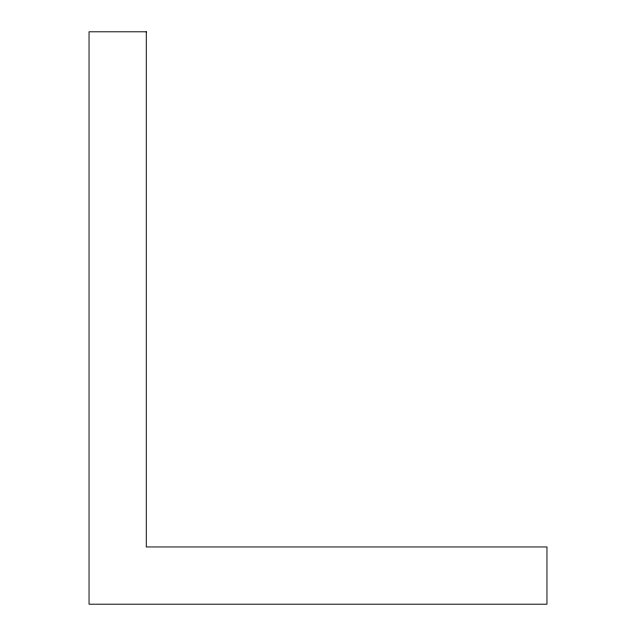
<?xml version="1.0" encoding="UTF-8"?>
<svg xmlns="http://www.w3.org/2000/svg" width="636" height="636" viewBox="0 0 636 636"><rect width="100%" height="100%" fill="white"/><g stroke="black" fill="none" stroke-linecap="round" stroke-linejoin="round"><path stroke-width="0.95" d="M146.28 31.8L89.04 31.8L89.04 604.2L546.96 604.2L546.96 546.96L146.28 546.96L146.28 31.8"/></g></svg>
